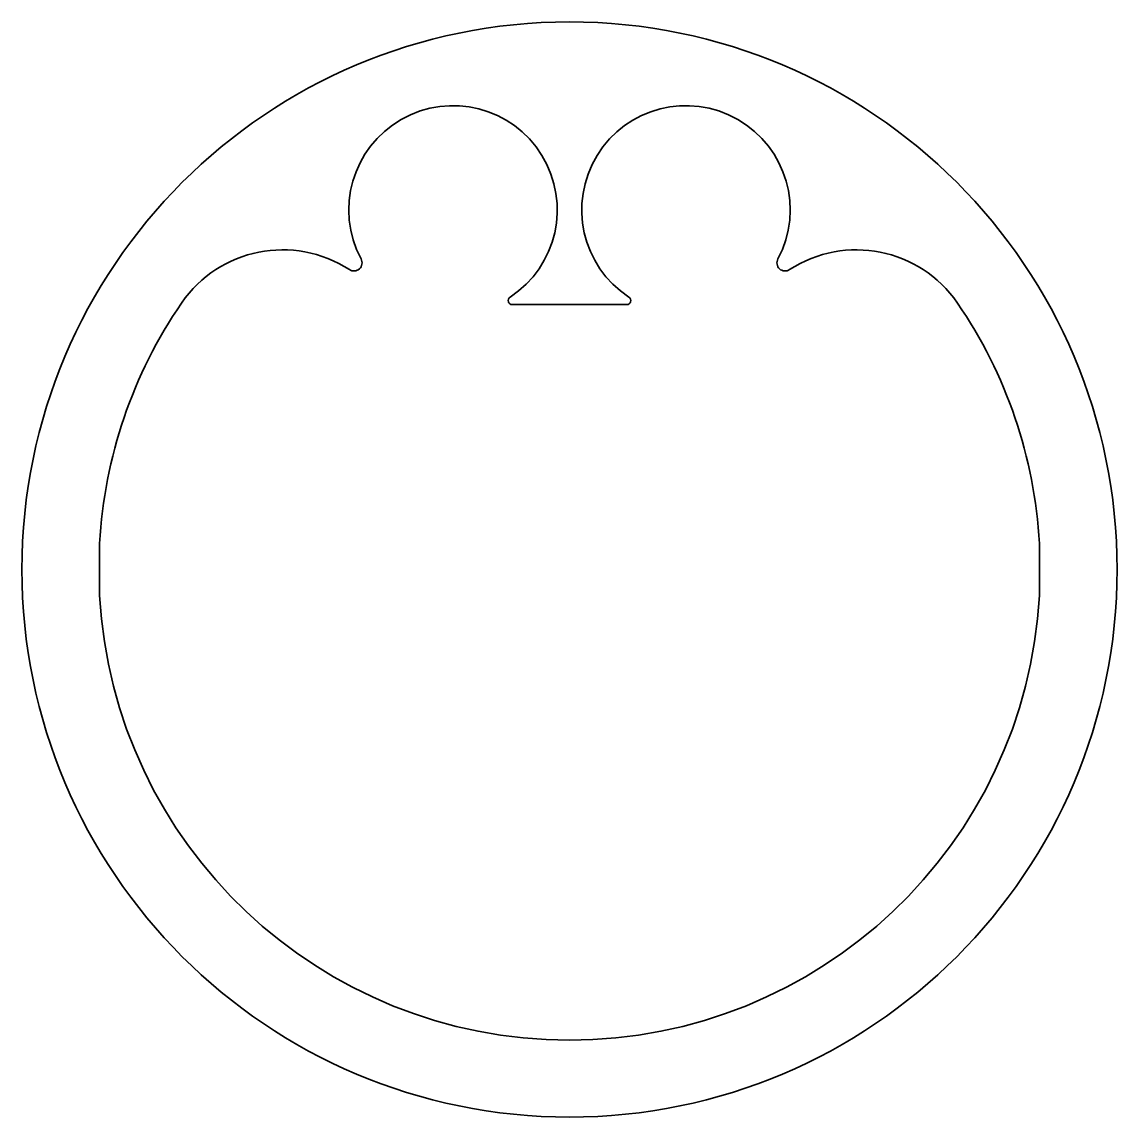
# Model space of a CAD drawing. Extents: x 22.74 to 24.08, y 15.89 to 17.23.
import ezdxf

# ---------------------------------------------------------------- set-up
doc = ezdxf.new("R2010")
doc.units = 0
doc.header["$MEASUREMENT"] = 0

msp = doc.modelspace()

# ---------------------------------------------------------------- linework, layer by layer
at = {"color": 7, "lineweight": 35}
for p, q in [((23.335511, 16.879212), (23.405512, 16.879212)), ((23.475512, 16.879212), (23.405512, 16.879212)), ((22.830513, 16.523228), (22.830513, 16.587008)), ((23.980511, 16.587008), (23.980511, 16.523228))]:
    msp.add_line(p, q, dxfattribs=at)
msp.add_circle((23.405512, 16.555118), 0.67, dxfattribs=at)
for centre, radius, start, end in [((23.263012, 16.995118), 0.1275, 303.173065, 208.098014), ((23.548012, 16.995118), 0.1275, 331.90199, 236.826937), ((23.054464, 16.796244), 0.15, 56.95218, 145.515924), ((23.75656, 16.796244), 0.15, 34.484075, 123.047825), ((23.141717, 16.930358), 0.01, 236.952175, 28.09801), ((23.669306, 16.930358), 0.01, 151.901986, 303.04782), ((23.335511, 16.884213), 0.005, 123.173063, 269.999997), ((23.475512, 16.884213), 0.005, 269.999997, 56.826935), ((23.405512, 16.555118), 0.575884, 145.515924, 176.825606), ((23.405512, 16.555118), 0.575884, 3.174398, 34.484075), ((23.405512, 16.555118), 0.575884, 183.174394, 356.825602)]:
    msp.add_arc(centre, radius, start, end, dxfattribs=at)

doc.saveas('drawing.dxf')
